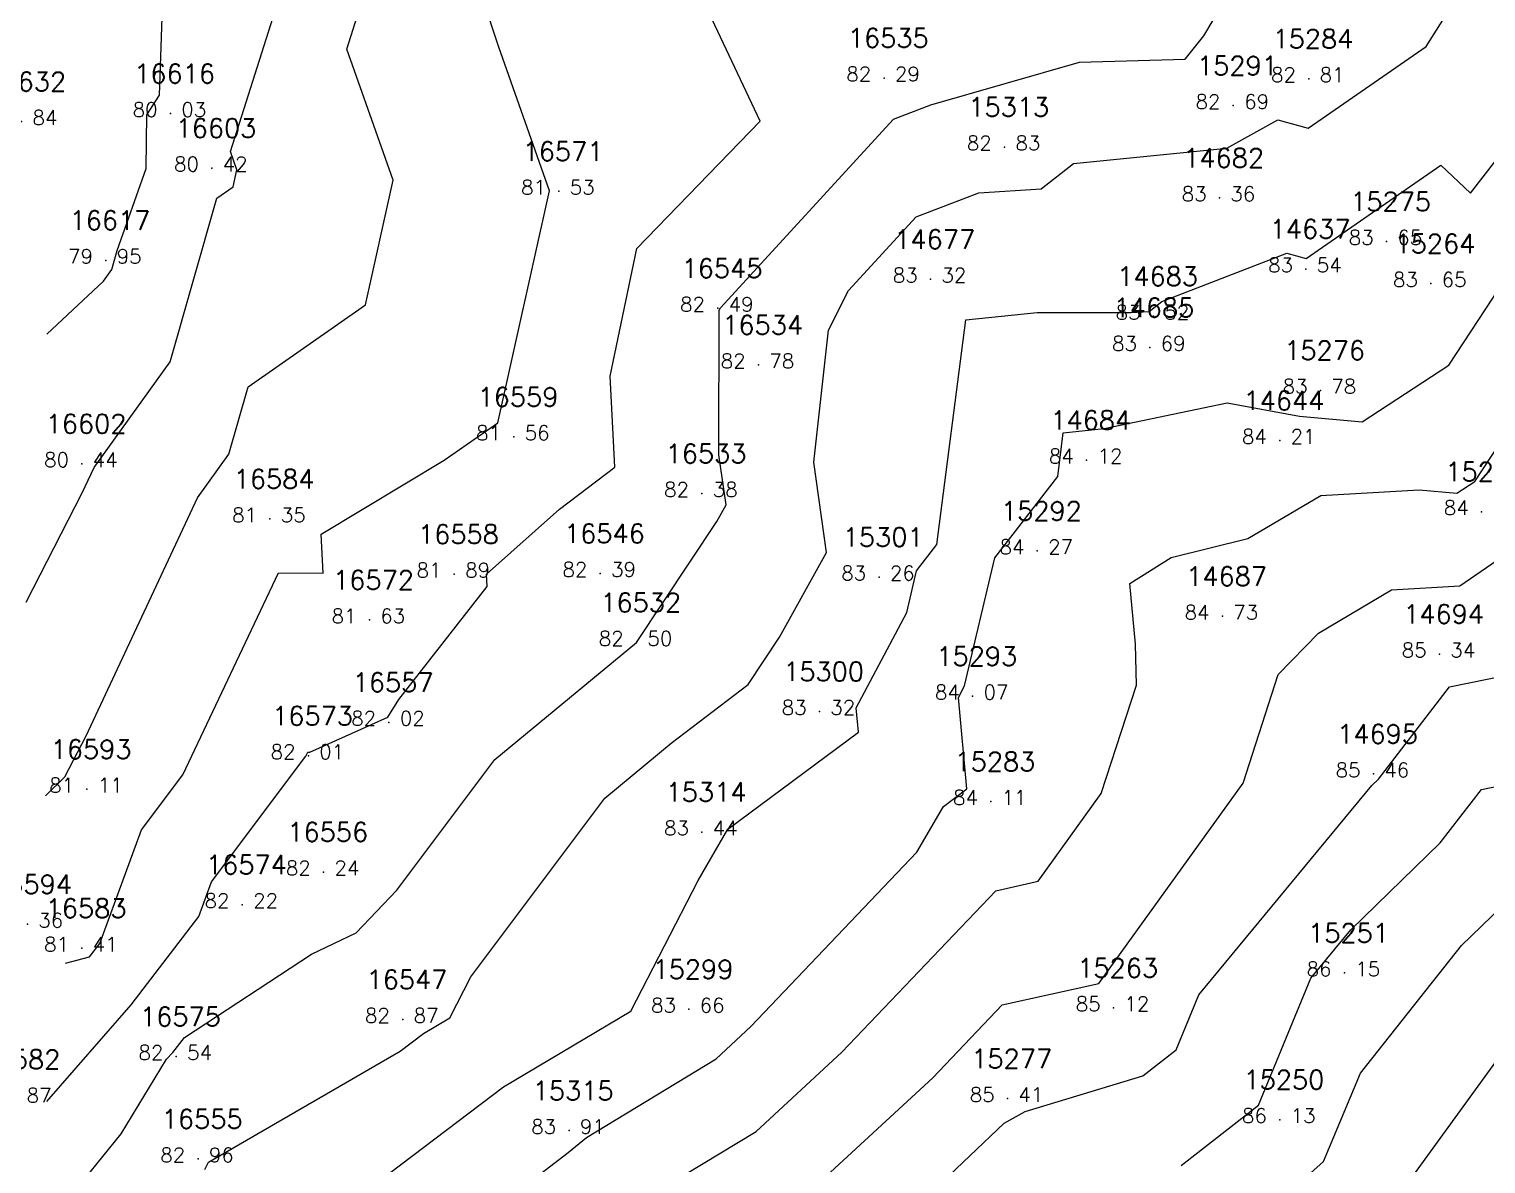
# Model space of a CAD drawing. Header units: millimetres. Extents: x 1412565 to 1412813, y 4931476 to 4931699.
# Drawn here: x 1412628.52 to 1412648.59, y 4931491.15 to 4931506.77 of the extents above; entities that cross this region are included whole.
import ezdxf
from ezdxf.enums import TextEntityAlignment as Align

# ---------------------------------------------------------------- set-up
doc = ezdxf.new("R2010")
doc.units = ezdxf.units.MM
for name, color, linetype in [('CIVIL', 50, 'Continuous'), ('CIVIL-DRAW', 80, 'Continuous'), ('CIVIL-NONAME', 130, 'Continuous'), ('CIVIL-TEXT', 240, 'Continuous'), ('CIVIL-Z', 50, 'Continuous'), ('Tcontours0', 7, 'Continuous'), ('Tcontours1', 7, 'Continuous'), ('Tcontours2', 7, 'Continuous')]:
    doc.layers.add(name, color=color, linetype=linetype)
doc.styles.add('CIVILCADMAIN', font='TXT.SHX')
doc.styles.get("Standard").update_dxf_attribs({"font": 'arial.ttf'})

# ---------------------------------------------------------------- blocks, each defined once
blk = doc.blocks.new('CIVIL-ZZ')
at = {"layer": 'CIVIL-DRAW'}
blk.add_point((0, 0), dxfattribs=at)
at = {"layer": 'CIVIL-NONAME'}
blk.add_attdef('NAME', text='', height=1.8, dxfattribs=at).set_placement((0, 2.1), align=Align.CENTER)
at = {"layer": 'CIVIL-TEXT', "flags": 8}
blk.add_attdef('TEXT', text='', height=2, dxfattribs=at).set_placement((0.2, -3.3), align=Align.CENTER)
at = {"layer": 'CIVIL-Z'}
blk.add_attdef('Z1', text='', height=1.6, dxfattribs=at).set_placement((-0.75, -0.225), align=Align.RIGHT)
blk.add_attdef('Z2', (0.75, -0.225), '', height=1.6, dxfattribs=at)

msp = doc.modelspace()

# ---------------------------------------------------------------- linework, layer by layer
at = {"layer": 'Tcontours0'}
for points, elevation in [([(1412628.766, 4931502.573), (1412629.546, 4931503.304), (1412629.661, 4931503.463), (1412629.735, 4931503.725), (1412630.136, 4931504.853), (1412630.146, 4931505.593), (1412630.32, 4931505.862), (1412630.374, 4931507.47), (1412629.503, 4931508.23), (1412629.077, 4931508.75), (1412630.857, 4931510.322), (1412630.244, 4931512.743), (1412629.696, 4931513.939), (1412629.8, 4931514.165), (1412630.736, 4931515.317), (1412631.762, 4931516.549), (1412631.787, 4931517.219), (1412632.499, 4931519.314), (1412633.271, 4931523.775), (1412633.275, 4931523.974), (1412632.721, 4931525.241)], 80), ([(1412628.831, 4931479.766), (1412629.188, 4931480.041), (1412629.587, 4931480.842), (1412630.68, 4931482.362), (1412632.28, 4931485.059), (1412633.306, 4931485.272), (1412633.596, 4931485.51), (1412633.827, 4931485.659), (1412636.052, 4931487.906), (1412636.676, 4931488.488), (1412638.406, 4931490.085), (1412638.882, 4931490.475), (1412639.087, 4931490.6), (1412640.971, 4931492.338), (1412641.927, 4931493.34), (1412643.259, 4931493.637), (1412645.244, 4931496.391), (1412645.729, 4931497.887), (1412646.283, 4931498.46), (1412647.288, 4931499.055), (1412648.228, 4931499.109), (1412649.257, 4931499.814)], 85)]:
    msp.add_lwpolyline(points, dxfattribs=dict(at, elevation=elevation))
at = {"layer": 'Tcontours1'}
for points, elevation in [([(1412628.767, 4931492.013), (1412629.929, 4931493.342), (1412630.86, 4931494.557), (1412631.036, 4931495.035), (1412632.336, 4931496.765), (1412632.362, 4931496.819), (1412632.392, 4931496.819), (1412633.466, 4931497.302), (1412633.618, 4931497.544), (1412634.833, 4931499.1), (1412634.822, 4931499.272), (1412635.831, 4931500.163), (1412636.59, 4931500.741), (1412636.529, 4931501.997), (1412636.892, 4931503.752), (1412638.591, 4931505.505), (1412637.387, 4931508.065)], 82), ([(1412628.75, 4931496.219), (1412629.017, 4931496.48), (1412629.309, 4931497.046), (1412630.844, 4931500.322), (1412631.275, 4931500.92), (1412631.539, 4931501.848), (1412633.156, 4931502.978), (1412633.538, 4931504.693), (1412632.9, 4931506.496), (1412633.278, 4931507.689)], 81), ([(1412630.944, 4931491.076), (1412630.996, 4931491.177), (1412633.633, 4931492.703), (1412633.956, 4931492.949), (1412634.318, 4931493.163), (1412634.61, 4931493.728), (1412636.455, 4931496.188), (1412637.369, 4931496.942), (1412638.427, 4931497.751), (1412638.859, 4931498.401), (1412639.509, 4931499.57), (1412639.331, 4931500.812), (1412639.536, 4931502.631), (1412639.81, 4931503.176), (1412640.741, 4931504.191), (1412641.606, 4931504.519), (1412642.465, 4931504.576), (1412642.909, 4931504.925), (1412645.022, 4931505.132), (1412645.725, 4931505.523), (1412646.14, 4931505.408), (1412646.392, 4931505.583), (1412647.767, 4931506.533), (1412648.325, 4931507.423)], 83), ([(1412634.302, 4931490.042), (1412635.948, 4931491.309), (1412636.201, 4931491.516), (1412637.985, 4931492.6), (1412638.463, 4931493.041), (1412640.753, 4931495.441), (1412641.117, 4931496.071), (1412641.441, 4931496.313), (1412641.323, 4931497.57), (1412641.409, 4931497.732), (1412641.827, 4931499.494), (1412642.691, 4931500.615), (1412642.767, 4931501.214), (1412643.333, 4931501.273), (1412645.027, 4931501.627), (1412646.023, 4931501.447), (1412646.885, 4931501.368), (1412648.08, 4931502.149), (1412648.897, 4931503.389)], 84), ([(1412644.391, 4931491.132), (1412645.455, 4931491.958), (1412646.177, 4931493.71), (1412646.727, 4931494.376), (1412647.958, 4931495.572), (1412648.527, 4931496.307), (1412650.014, 4931496.612)], 86), ([(1412647.241, 4931490.514), (1412649.613, 4931493.778)], 87)]:
    msp.add_lwpolyline(points, dxfattribs=dict(at, elevation=elevation))
at = {"layer": 'Tcontours2'}
for points, elevation in [([(1412629.026, 4931493.916), (1412629.354, 4931494.001), (1412629.496, 4931494.187), (1412630.072, 4931495.751), (1412630.642, 4931496.509), (1412631.96, 4931499.289), (1412632.574, 4931499.285), (1412632.546, 4931499.819), (1412634.24, 4931500.837), (1412634.981, 4931501.355), (1412635.691, 4931504.549), (1412634.992, 4931506.526), (1412634.552, 4931507.861)], 81.5), ([(1412628.481, 4931498.886), (1412629.256, 4931500.389), (1412629.421, 4931500.74), (1412630.468, 4931502.191), (1412631.109, 4931504.445), (1412631.332, 4931504.6), (1412631.385, 4931504.837), (1412631.297, 4931505.086), (1412632.069, 4931507.521)], 80.5), ([(1412628.764, 4931490.375), (1412629.034, 4931490.629), (1412629.791, 4931491.566), (1412630.418, 4931492.595), (1412630.504, 4931492.683), (1412630.664, 4931492.891), (1412632.412, 4931494.039), (1412633.03, 4931494.332), (1412633.587, 4931494.92), (1412634.937, 4931496.72), (1412636.89, 4931498.33), (1412637.997, 4931499.997), (1412638.123, 4931500.223), (1412638.024, 4931500.911), (1412638.029, 4931502.903), (1412638.045, 4931502.935), (1412640.43, 4931505.535), (1412640.946, 4931505.731), (1412642.992, 4931506.32), (1412644.447, 4931506.36), (1412644.705, 4931506.681), (1412645.179, 4931507.48)], 82.5), ([(1412633.489, 4931491.022), (1412635.057, 4931492.213), (1412636.812, 4931493.252), (1412637.741, 4931495.055), (1412638.146, 4931495.758), (1412639.948, 4931497.097), (1412639.916, 4931497.43), (1412640.612, 4931498.744), (1412640.748, 4931499.316), (1412641.028, 4931499.679), (1412641.424, 4931502.77), (1412642.409, 4931502.873), (1412643.703, 4931502.871), (1412643.951, 4931502.888), (1412644.124, 4931503.024), (1412645.846, 4931503.688), (1412646.112, 4931503.614), (1412647.029, 4931504.25), (1412647.97, 4931504.9), (1412648.377, 4931504.513), (1412649.774, 4931506.315)], 83.5), ([(1412637.541, 4931490.996), (1412638.536, 4931491.6), (1412639.717, 4931492.69), (1412641.839, 4931494.913), (1412642.423, 4931495.043), (1412643.292, 4931496.25), (1412643.777, 4931497.744), (1412643.761, 4931498.307), (1412643.685, 4931499.14), (1412644.255, 4931499.501), (1412645.309, 4931499.76), (1412646.315, 4931500.355), (1412647.67, 4931500.433), (1412648.19, 4931500.385), (1412648.437, 4931500.547), (1412650.421, 4931503.559)], 84.5), ([(1412628.915, 4931478.148), (1412629.731, 4931478.658), (1412630.487, 4931480.175), (1412632.555, 4931483.052), (1412632.979, 4931483.766), (1412633.25, 4931483.822), (1412634.748, 4931485.052), (1412635.94, 4931485.821), (1412636.279, 4931486.164), (1412636.587, 4931486.451), (1412637.793, 4931487.309), (1412638.295, 4931487.99), (1412639.719, 4931489.287), (1412640.064, 4931489.914), (1412641.956, 4931491.712), (1412642.241, 4931491.872), (1412643.862, 4931492.364), (1412644.322, 4931492.721), (1412644.633, 4931493.477), (1412647.017, 4931496.361), (1412647.108, 4931496.45), (1412648.09, 4931497.718), (1412649.961, 4931498.101)], 85.5), ([(1412635.765, 4931476.477), (1412632.915, 4931476.505), (1412631.411, 4931476.555), (1412630.964, 4931476.663), (1412632.478, 4931477.758), (1412632.466, 4931478.376), (1412632.783, 4931479.309), (1412634.847, 4931480.225), (1412634.925, 4931480.282), (1412635.056, 4931480.425), (1412637.002, 4931483.46), (1412637.41, 4931483.923), (1412639.561, 4931484.434), (1412639.967, 4931484.68), (1412640.345, 4931484.874), (1412641.193, 4931486.368), (1412643.33, 4931488.072), (1412643.298, 4931488.406), (1412644.92, 4931489.9), (1412646.351, 4931491.184), (1412646.86, 4931492.4), (1412648.254, 4931494.156), (1412648.807, 4931494.694)], 86.5)]:
    msp.add_lwpolyline(points, dxfattribs=dict(at, elevation=elevation))

# ---------------------------------------------------------------- block references
at = {"layer": 'CIVIL'}
ref = msp.add_blockref('CIVIL-ZZ', (1412640.3, 4931506.1, 82.29), dxfattribs=dict(at, xscale=0.2, yscale=0.2))
ref.add_attrib('Z2', '29', (1412640.45, 4931506.055), dxfattribs={"layer": 'CIVIL-Z', "height": 0.2, "style": 'CIVILCADMAIN'})
ref.add_attrib('Z1', '82', (1412639.78, 4931506.055), dxfattribs={"layer": 'CIVIL-Z', "height": 0.2, "style": 'CIVILCADMAIN'})
ref.add_attrib('NAME', '16535', (1412639.8, 4931506.52), dxfattribs={"layer": 'CIVIL-NONAME', "height": 0.26, "style": 'CIVILCADMAIN'})
ref = msp.add_blockref('CIVIL-ZZ', (1412646.15, 4931506.09, 82.81), dxfattribs=dict(at, xscale=0.2, yscale=0.2))
ref.add_attrib('Z2', '81', (1412646.3, 4931506.045), dxfattribs={"layer": 'CIVIL-Z', "height": 0.2, "style": 'CIVILCADMAIN'})
ref.add_attrib('Z1', '82', (1412645.63, 4931506.045), dxfattribs={"layer": 'CIVIL-Z', "height": 0.2, "style": 'CIVILCADMAIN'})
ref.add_attrib('NAME', '15284', (1412645.65, 4931506.51), dxfattribs={"layer": 'CIVIL-NONAME', "height": 0.26, "style": 'CIVILCADMAIN'})
ref = msp.add_blockref('CIVIL-ZZ', (1412630.47, 4931505.61, 80.03), dxfattribs=dict(at, xscale=0.2, yscale=0.2))
ref.add_attrib('Z2', '03', (1412630.62, 4931505.565), dxfattribs={"layer": 'CIVIL-Z', "height": 0.2, "style": 'CIVILCADMAIN'})
ref.add_attrib('Z1', '80', (1412629.95, 4931505.565), dxfattribs={"layer": 'CIVIL-Z', "height": 0.2, "style": 'CIVILCADMAIN'})
ref.add_attrib('NAME', '16616', (1412629.97, 4931506.03), dxfattribs={"layer": 'CIVIL-NONAME', "height": 0.26, "style": 'CIVILCADMAIN'})
ref = msp.add_blockref('CIVIL-ZZ', (1412645.11, 4931505.72, 82.69), dxfattribs=dict(at, xscale=0.2, yscale=0.2))
ref.add_attrib('Z2', '69', (1412645.26, 4931505.675), dxfattribs={"layer": 'CIVIL-Z', "height": 0.2, "style": 'CIVILCADMAIN'})
ref.add_attrib('Z1', '82', (1412644.59, 4931505.675), dxfattribs={"layer": 'CIVIL-Z', "height": 0.2, "style": 'CIVILCADMAIN'})
ref.add_attrib('NAME', '15291', (1412644.61, 4931506.14), dxfattribs={"layer": 'CIVIL-NONAME', "height": 0.26, "style": 'CIVILCADMAIN'})
ref = msp.add_blockref('CIVIL-ZZ', (1412628.42, 4931505.5, 79.84), dxfattribs=dict(at, xscale=0.2, yscale=0.2))
ref.add_attrib('Z2', '84', (1412628.57, 4931505.455), dxfattribs={"layer": 'CIVIL-Z', "height": 0.2, "style": 'CIVILCADMAIN'})
ref.add_attrib('Z1', '79', (1412627.9, 4931505.455), dxfattribs={"layer": 'CIVIL-Z', "height": 0.2, "style": 'CIVILCADMAIN'})
ref.add_attrib('NAME', '16632', (1412627.92, 4931505.92), dxfattribs={"layer": 'CIVIL-NONAME', "height": 0.26, "style": 'CIVILCADMAIN'})
ref = msp.add_blockref('CIVIL-ZZ', (1412641.96, 4931505.15, 82.83), dxfattribs=dict(at, xscale=0.2, yscale=0.2))
ref.add_attrib('Z2', '83', (1412642.11, 4931505.105), dxfattribs={"layer": 'CIVIL-Z', "height": 0.2, "style": 'CIVILCADMAIN'})
ref.add_attrib('Z1', '82', (1412641.44, 4931505.105), dxfattribs={"layer": 'CIVIL-Z', "height": 0.2, "style": 'CIVILCADMAIN'})
ref.add_attrib('NAME', '15313', (1412641.46, 4931505.57), dxfattribs={"layer": 'CIVIL-NONAME', "height": 0.26, "style": 'CIVILCADMAIN'})
ref = msp.add_blockref('CIVIL-ZZ', (1412631.04, 4931504.86, 80.42), dxfattribs=dict(at, xscale=0.2, yscale=0.2))
ref.add_attrib('Z2', '42', (1412631.19, 4931504.815), dxfattribs={"layer": 'CIVIL-Z', "height": 0.2, "style": 'CIVILCADMAIN'})
ref.add_attrib('Z1', '80', (1412630.52, 4931504.815), dxfattribs={"layer": 'CIVIL-Z', "height": 0.2, "style": 'CIVILCADMAIN'})
ref.add_attrib('NAME', '16603', (1412630.54, 4931505.28), dxfattribs={"layer": 'CIVIL-NONAME', "height": 0.26, "style": 'CIVILCADMAIN'})
ref = msp.add_blockref('CIVIL-ZZ', (1412635.82, 4931504.54, 81.53), dxfattribs=dict(at, xscale=0.2, yscale=0.2))
ref.add_attrib('Z2', '53', (1412635.97, 4931504.495), dxfattribs={"layer": 'CIVIL-Z', "height": 0.2, "style": 'CIVILCADMAIN'})
ref.add_attrib('Z1', '81', (1412635.3, 4931504.495), dxfattribs={"layer": 'CIVIL-Z', "height": 0.2, "style": 'CIVILCADMAIN'})
ref.add_attrib('NAME', '16571', (1412635.32, 4931504.96), dxfattribs={"layer": 'CIVIL-NONAME', "height": 0.26, "style": 'CIVILCADMAIN'})
ref = msp.add_blockref('CIVIL-ZZ', (1412644.92, 4931504.45, 83.36), dxfattribs=dict(at, xscale=0.2, yscale=0.2))
ref.add_attrib('Z2', '36', (1412645.07, 4931504.405), dxfattribs={"layer": 'CIVIL-Z', "height": 0.2, "style": 'CIVILCADMAIN'})
ref.add_attrib('Z1', '83', (1412644.4, 4931504.405), dxfattribs={"layer": 'CIVIL-Z', "height": 0.2, "style": 'CIVILCADMAIN'})
ref.add_attrib('NAME', '14682', (1412644.42, 4931504.87), dxfattribs={"layer": 'CIVIL-NONAME', "height": 0.26, "style": 'CIVILCADMAIN'})
ref = msp.add_blockref('CIVIL-ZZ', (1412647.22, 4931503.85, 83.65), dxfattribs=dict(at, xscale=0.2, yscale=0.2))
ref.add_attrib('Z2', '65', (1412647.37, 4931503.805), dxfattribs={"layer": 'CIVIL-Z', "height": 0.2, "style": 'CIVILCADMAIN'})
ref.add_attrib('Z1', '83', (1412646.7, 4931503.805), dxfattribs={"layer": 'CIVIL-Z', "height": 0.2, "style": 'CIVILCADMAIN'})
ref.add_attrib('NAME', '15275', (1412646.72, 4931504.27), dxfattribs={"layer": 'CIVIL-NONAME', "height": 0.26, "style": 'CIVILCADMAIN'})
ref = msp.add_blockref('CIVIL-ZZ', (1412629.58, 4931503.59, 79.95), dxfattribs=dict(at, xscale=0.2, yscale=0.2))
ref.add_attrib('Z2', '95', (1412629.73, 4931503.545), dxfattribs={"layer": 'CIVIL-Z', "height": 0.2, "style": 'CIVILCADMAIN'})
ref.add_attrib('Z1', '79', (1412629.06, 4931503.545), dxfattribs={"layer": 'CIVIL-Z', "height": 0.2, "style": 'CIVILCADMAIN'})
ref.add_attrib('NAME', '16617', (1412629.08, 4931504.01), dxfattribs={"layer": 'CIVIL-NONAME', "height": 0.26, "style": 'CIVILCADMAIN'})
ref = msp.add_blockref('CIVIL-ZZ', (1412646.11, 4931503.47, 83.54), dxfattribs=dict(at, xscale=0.2, yscale=0.2))
ref.add_attrib('Z2', '54', (1412646.26, 4931503.425), dxfattribs={"layer": 'CIVIL-Z', "height": 0.2, "style": 'CIVILCADMAIN'})
ref.add_attrib('Z1', '83', (1412645.59, 4931503.425), dxfattribs={"layer": 'CIVIL-Z', "height": 0.2, "style": 'CIVILCADMAIN'})
ref.add_attrib('NAME', '14637', (1412645.61, 4931503.89), dxfattribs={"layer": 'CIVIL-NONAME', "height": 0.26, "style": 'CIVILCADMAIN'})
ref = msp.add_blockref('CIVIL-ZZ', (1412640.94, 4931503.33, 83.32), dxfattribs=dict(at, xscale=0.2, yscale=0.2))
ref.add_attrib('Z2', '32', (1412641.09, 4931503.285), dxfattribs={"layer": 'CIVIL-Z', "height": 0.2, "style": 'CIVILCADMAIN'})
ref.add_attrib('Z1', '83', (1412640.42, 4931503.285), dxfattribs={"layer": 'CIVIL-Z', "height": 0.2, "style": 'CIVILCADMAIN'})
ref.add_attrib('NAME', '14677', (1412640.44, 4931503.75), dxfattribs={"layer": 'CIVIL-NONAME', "height": 0.26, "style": 'CIVILCADMAIN'})
ref = msp.add_blockref('CIVIL-ZZ', (1412647.83, 4931503.27, 83.65), dxfattribs=dict(at, xscale=0.2, yscale=0.2))
ref.add_attrib('Z2', '65', (1412647.98, 4931503.225), dxfattribs={"layer": 'CIVIL-Z', "height": 0.2, "style": 'CIVILCADMAIN'})
ref.add_attrib('Z1', '83', (1412647.31, 4931503.225), dxfattribs={"layer": 'CIVIL-Z', "height": 0.2, "style": 'CIVILCADMAIN'})
ref.add_attrib('NAME', '15264', (1412647.33, 4931503.69), dxfattribs={"layer": 'CIVIL-NONAME', "height": 0.26, "style": 'CIVILCADMAIN'})
ref = msp.add_blockref('CIVIL-ZZ', (1412638.01, 4931502.93, 82.49), dxfattribs=dict(at, xscale=0.2, yscale=0.2))
ref.add_attrib('Z2', '49', (1412638.16, 4931502.885), dxfattribs={"layer": 'CIVIL-Z', "height": 0.2, "style": 'CIVILCADMAIN'})
ref.add_attrib('Z1', '82', (1412637.49, 4931502.885), dxfattribs={"layer": 'CIVIL-Z', "height": 0.2, "style": 'CIVILCADMAIN'})
ref.add_attrib('NAME', '16545', (1412637.51, 4931503.35), dxfattribs={"layer": 'CIVIL-NONAME', "height": 0.26, "style": 'CIVILCADMAIN'})
ref = msp.add_blockref('CIVIL-ZZ', (1412644.01, 4931502.82, 83.52), dxfattribs=dict(at, xscale=0.2, yscale=0.2))
ref.add_attrib('Z2', '52', (1412644.16, 4931502.775), dxfattribs={"layer": 'CIVIL-Z', "height": 0.2, "style": 'CIVILCADMAIN'})
ref.add_attrib('Z1', '83', (1412643.49, 4931502.775), dxfattribs={"layer": 'CIVIL-Z', "height": 0.2, "style": 'CIVILCADMAIN'})
ref.add_attrib('NAME', '14683', (1412643.51, 4931503.24), dxfattribs={"layer": 'CIVIL-NONAME', "height": 0.26, "style": 'CIVILCADMAIN'})
ref = msp.add_blockref('CIVIL-ZZ', (1412643.96, 4931502.39, 83.69), dxfattribs=dict(at, xscale=0.2, yscale=0.2))
ref.add_attrib('Z2', '69', (1412644.11, 4931502.345), dxfattribs={"layer": 'CIVIL-Z', "height": 0.2, "style": 'CIVILCADMAIN'})
ref.add_attrib('Z1', '83', (1412643.44, 4931502.345), dxfattribs={"layer": 'CIVIL-Z', "height": 0.2, "style": 'CIVILCADMAIN'})
ref.add_attrib('NAME', '14685', (1412643.46, 4931502.81), dxfattribs={"layer": 'CIVIL-NONAME', "height": 0.26, "style": 'CIVILCADMAIN'})
ref = msp.add_blockref('CIVIL-ZZ', (1412638.57, 4931502.15, 82.78), dxfattribs=dict(at, xscale=0.2, yscale=0.2))
ref.add_attrib('Z2', '78', (1412638.72, 4931502.105), dxfattribs={"layer": 'CIVIL-Z', "height": 0.2, "style": 'CIVILCADMAIN'})
ref.add_attrib('Z1', '82', (1412638.05, 4931502.105), dxfattribs={"layer": 'CIVIL-Z', "height": 0.2, "style": 'CIVILCADMAIN'})
ref.add_attrib('NAME', '16534', (1412638.07, 4931502.57), dxfattribs={"layer": 'CIVIL-NONAME', "height": 0.26, "style": 'CIVILCADMAIN'})
ref = msp.add_blockref('CIVIL-ZZ', (1412646.31, 4931501.8, 83.78), dxfattribs=dict(at, xscale=0.2, yscale=0.2))
ref.add_attrib('Z2', '78', (1412646.46, 4931501.755), dxfattribs={"layer": 'CIVIL-Z', "height": 0.2, "style": 'CIVILCADMAIN'})
ref.add_attrib('Z1', '83', (1412645.79, 4931501.755), dxfattribs={"layer": 'CIVIL-Z', "height": 0.2, "style": 'CIVILCADMAIN'})
ref.add_attrib('NAME', '15276', (1412645.81, 4931502.22), dxfattribs={"layer": 'CIVIL-NONAME', "height": 0.26, "style": 'CIVILCADMAIN'})
ref = msp.add_blockref('CIVIL-ZZ', (1412635.2, 4931501.16, 81.56), dxfattribs=dict(at, xscale=0.2, yscale=0.2))
ref.add_attrib('Z2', '56', (1412635.35, 4931501.115), dxfattribs={"layer": 'CIVIL-Z', "height": 0.2, "style": 'CIVILCADMAIN'})
ref.add_attrib('Z1', '81', (1412634.68, 4931501.115), dxfattribs={"layer": 'CIVIL-Z', "height": 0.2, "style": 'CIVILCADMAIN'})
ref.add_attrib('NAME', '16559', (1412634.7, 4931501.58), dxfattribs={"layer": 'CIVIL-NONAME', "height": 0.26, "style": 'CIVILCADMAIN'})
ref = msp.add_blockref('CIVIL-ZZ', (1412645.75, 4931501.11, 84.21), dxfattribs=dict(at, xscale=0.2, yscale=0.2))
ref.add_attrib('Z2', '21', (1412645.9, 4931501.065), dxfattribs={"layer": 'CIVIL-Z', "height": 0.2, "style": 'CIVILCADMAIN'})
ref.add_attrib('Z1', '84', (1412645.23, 4931501.065), dxfattribs={"layer": 'CIVIL-Z', "height": 0.2, "style": 'CIVILCADMAIN'})
ref.add_attrib('NAME', '14644', (1412645.25, 4931501.53), dxfattribs={"layer": 'CIVIL-NONAME', "height": 0.26, "style": 'CIVILCADMAIN'})
ref = msp.add_blockref('CIVIL-ZZ', (1412629.25, 4931500.79, 80.44), dxfattribs=dict(at, xscale=0.2, yscale=0.2))
ref.add_attrib('Z2', '44', (1412629.4, 4931500.745), dxfattribs={"layer": 'CIVIL-Z', "height": 0.2, "style": 'CIVILCADMAIN'})
ref.add_attrib('Z1', '80', (1412628.73, 4931500.745), dxfattribs={"layer": 'CIVIL-Z', "height": 0.2, "style": 'CIVILCADMAIN'})
ref.add_attrib('NAME', '16602', (1412628.75, 4931501.21), dxfattribs={"layer": 'CIVIL-NONAME', "height": 0.26, "style": 'CIVILCADMAIN'})
ref = msp.add_blockref('CIVIL-ZZ', (1412643.09, 4931500.84, 84.12), dxfattribs=dict(at, xscale=0.2, yscale=0.2))
ref.add_attrib('Z2', '12', (1412643.24, 4931500.795), dxfattribs={"layer": 'CIVIL-Z', "height": 0.2, "style": 'CIVILCADMAIN'})
ref.add_attrib('Z1', '84', (1412642.57, 4931500.795), dxfattribs={"layer": 'CIVIL-Z', "height": 0.2, "style": 'CIVILCADMAIN'})
ref.add_attrib('NAME', '14684', (1412642.59, 4931501.26), dxfattribs={"layer": 'CIVIL-NONAME', "height": 0.26, "style": 'CIVILCADMAIN'})
ref = msp.add_blockref('CIVIL-ZZ', (1412637.79, 4931500.38, 82.38), dxfattribs=dict(at, xscale=0.2, yscale=0.2))
ref.add_attrib('Z2', '38', (1412637.94, 4931500.335), dxfattribs={"layer": 'CIVIL-Z', "height": 0.2, "style": 'CIVILCADMAIN'})
ref.add_attrib('Z1', '82', (1412637.27, 4931500.335), dxfattribs={"layer": 'CIVIL-Z', "height": 0.2, "style": 'CIVILCADMAIN'})
ref.add_attrib('NAME', '16533', (1412637.29, 4931500.8), dxfattribs={"layer": 'CIVIL-NONAME', "height": 0.26, "style": 'CIVILCADMAIN'})
ref = msp.add_blockref('CIVIL-ZZ', (1412631.84, 4931500.03, 81.35), dxfattribs=dict(at, xscale=0.2, yscale=0.2))
ref.add_attrib('Z2', '35', (1412631.99, 4931499.985), dxfattribs={"layer": 'CIVIL-Z', "height": 0.2, "style": 'CIVILCADMAIN'})
ref.add_attrib('Z1', '81', (1412631.32, 4931499.985), dxfattribs={"layer": 'CIVIL-Z', "height": 0.2, "style": 'CIVILCADMAIN'})
ref.add_attrib('NAME', '16584', (1412631.34, 4931500.45), dxfattribs={"layer": 'CIVIL-NONAME', "height": 0.26, "style": 'CIVILCADMAIN'})
ref = msp.add_blockref('CIVIL-ZZ', (1412648.53, 4931500.13, 84.63), dxfattribs=dict(at, xscale=0.2, yscale=0.2))
ref.add_attrib('Z2', '63', (1412648.68, 4931500.085), dxfattribs={"layer": 'CIVIL-Z', "height": 0.2, "style": 'CIVILCADMAIN'})
ref.add_attrib('Z1', '84', (1412648.01, 4931500.085), dxfattribs={"layer": 'CIVIL-Z', "height": 0.2, "style": 'CIVILCADMAIN'})
ref.add_attrib('NAME', '15255', (1412648.03, 4931500.55), dxfattribs={"layer": 'CIVIL-NONAME', "height": 0.26, "style": 'CIVILCADMAIN'})
ref = msp.add_blockref('CIVIL-ZZ', (1412642.41, 4931499.59, 84.27), dxfattribs=dict(at, xscale=0.2, yscale=0.2))
ref.add_attrib('Z2', '27', (1412642.56, 4931499.545), dxfattribs={"layer": 'CIVIL-Z', "height": 0.2, "style": 'CIVILCADMAIN'})
ref.add_attrib('Z1', '84', (1412641.89, 4931499.545), dxfattribs={"layer": 'CIVIL-Z', "height": 0.2, "style": 'CIVILCADMAIN'})
ref.add_attrib('NAME', '15292', (1412641.91, 4931500.01), dxfattribs={"layer": 'CIVIL-NONAME', "height": 0.26, "style": 'CIVILCADMAIN'})
ref = msp.add_blockref('CIVIL-ZZ', (1412634.38, 4931499.27, 81.89), dxfattribs=dict(at, xscale=0.2, yscale=0.2))
ref.add_attrib('Z2', '89', (1412634.53, 4931499.225), dxfattribs={"layer": 'CIVIL-Z', "height": 0.2, "style": 'CIVILCADMAIN'})
ref.add_attrib('Z1', '81', (1412633.86, 4931499.225), dxfattribs={"layer": 'CIVIL-Z', "height": 0.2, "style": 'CIVILCADMAIN'})
ref.add_attrib('NAME', '16558', (1412633.88, 4931499.69), dxfattribs={"layer": 'CIVIL-NONAME', "height": 0.26, "style": 'CIVILCADMAIN'})
ref = msp.add_blockref('CIVIL-ZZ', (1412636.39, 4931499.28, 82.39), dxfattribs=dict(at, xscale=0.2, yscale=0.2))
ref.add_attrib('Z2', '39', (1412636.54, 4931499.235), dxfattribs={"layer": 'CIVIL-Z', "height": 0.2, "style": 'CIVILCADMAIN'})
ref.add_attrib('Z1', '82', (1412635.87, 4931499.235), dxfattribs={"layer": 'CIVIL-Z', "height": 0.2, "style": 'CIVILCADMAIN'})
ref.add_attrib('NAME', '16546', (1412635.89, 4931499.7), dxfattribs={"layer": 'CIVIL-NONAME', "height": 0.26, "style": 'CIVILCADMAIN'})
ref = msp.add_blockref('CIVIL-ZZ', (1412640.23, 4931499.23, 83.26), dxfattribs=dict(at, xscale=0.2, yscale=0.2))
ref.add_attrib('Z2', '26', (1412640.38, 4931499.185), dxfattribs={"layer": 'CIVIL-Z', "height": 0.2, "style": 'CIVILCADMAIN'})
ref.add_attrib('Z1', '83', (1412639.71, 4931499.185), dxfattribs={"layer": 'CIVIL-Z', "height": 0.2, "style": 'CIVILCADMAIN'})
ref.add_attrib('NAME', '15301', (1412639.73, 4931499.65), dxfattribs={"layer": 'CIVIL-NONAME', "height": 0.26, "style": 'CIVILCADMAIN'})
ref = msp.add_blockref('CIVIL-ZZ', (1412633.21, 4931498.64, 81.63), dxfattribs=dict(at, xscale=0.2, yscale=0.2))
ref.add_attrib('Z2', '63', (1412633.36, 4931498.595), dxfattribs={"layer": 'CIVIL-Z', "height": 0.2, "style": 'CIVILCADMAIN'})
ref.add_attrib('Z1', '81', (1412632.69, 4931498.595), dxfattribs={"layer": 'CIVIL-Z', "height": 0.2, "style": 'CIVILCADMAIN'})
ref.add_attrib('NAME', '16572', (1412632.71, 4931499.06), dxfattribs={"layer": 'CIVIL-NONAME', "height": 0.26, "style": 'CIVILCADMAIN'})
ref = msp.add_blockref('CIVIL-ZZ', (1412644.96, 4931498.69, 84.73), dxfattribs=dict(at, xscale=0.2, yscale=0.2))
ref.add_attrib('Z2', '73', (1412645.11, 4931498.645), dxfattribs={"layer": 'CIVIL-Z', "height": 0.2, "style": 'CIVILCADMAIN'})
ref.add_attrib('Z1', '84', (1412644.44, 4931498.645), dxfattribs={"layer": 'CIVIL-Z', "height": 0.2, "style": 'CIVILCADMAIN'})
ref.add_attrib('NAME', '14687', (1412644.46, 4931499.11), dxfattribs={"layer": 'CIVIL-NONAME', "height": 0.26, "style": 'CIVILCADMAIN'})
ref = msp.add_blockref('CIVIL-ZZ', (1412636.89, 4931498.33, 82.5), dxfattribs=dict(at, xscale=0.2, yscale=0.2))
ref.add_attrib('Z2', '50', (1412637.04, 4931498.285), dxfattribs={"layer": 'CIVIL-Z', "height": 0.2, "style": 'CIVILCADMAIN'})
ref.add_attrib('Z1', '82', (1412636.37, 4931498.285), dxfattribs={"layer": 'CIVIL-Z', "height": 0.2, "style": 'CIVILCADMAIN'})
ref.add_attrib('NAME', '16532', (1412636.39, 4931498.75), dxfattribs={"layer": 'CIVIL-NONAME', "height": 0.26, "style": 'CIVILCADMAIN'})
ref = msp.add_blockref('CIVIL-ZZ', (1412647.95, 4931498.17, 85.34), dxfattribs=dict(at, xscale=0.2, yscale=0.2))
ref.add_attrib('Z2', '34', (1412648.1, 4931498.125), dxfattribs={"layer": 'CIVIL-Z', "height": 0.2, "style": 'CIVILCADMAIN'})
ref.add_attrib('Z1', '85', (1412647.43, 4931498.125), dxfattribs={"layer": 'CIVIL-Z', "height": 0.2, "style": 'CIVILCADMAIN'})
ref.add_attrib('NAME', '14694', (1412647.45, 4931498.59), dxfattribs={"layer": 'CIVIL-NONAME', "height": 0.26, "style": 'CIVILCADMAIN'})
ref = msp.add_blockref('CIVIL-ZZ', (1412641.52, 4931497.59, 84.07), dxfattribs=dict(at, xscale=0.2, yscale=0.2))
ref.add_attrib('Z2', '07', (1412641.67, 4931497.545), dxfattribs={"layer": 'CIVIL-Z', "height": 0.2, "style": 'CIVILCADMAIN'})
ref.add_attrib('Z1', '84', (1412641, 4931497.545), dxfattribs={"layer": 'CIVIL-Z', "height": 0.2, "style": 'CIVILCADMAIN'})
ref.add_attrib('NAME', '15293', (1412641.02, 4931498.01), dxfattribs={"layer": 'CIVIL-NONAME', "height": 0.26, "style": 'CIVILCADMAIN'})
ref = msp.add_blockref('CIVIL-ZZ', (1412639.41, 4931497.38, 83.32), dxfattribs=dict(at, xscale=0.2, yscale=0.2))
ref.add_attrib('Z2', '32', (1412639.56, 4931497.335), dxfattribs={"layer": 'CIVIL-Z', "height": 0.2, "style": 'CIVILCADMAIN'})
ref.add_attrib('Z1', '83', (1412638.89, 4931497.335), dxfattribs={"layer": 'CIVIL-Z', "height": 0.2, "style": 'CIVILCADMAIN'})
ref.add_attrib('NAME', '15300', (1412638.91, 4931497.8), dxfattribs={"layer": 'CIVIL-NONAME', "height": 0.26, "style": 'CIVILCADMAIN'})
ref = msp.add_blockref('CIVIL-ZZ', (1412633.48, 4931497.23, 82.02), dxfattribs=dict(at, xscale=0.2, yscale=0.2))
ref.add_attrib('Z2', '02', (1412633.63, 4931497.185), dxfattribs={"layer": 'CIVIL-Z', "height": 0.2, "style": 'CIVILCADMAIN'})
ref.add_attrib('Z1', '82', (1412632.96, 4931497.185), dxfattribs={"layer": 'CIVIL-Z', "height": 0.2, "style": 'CIVILCADMAIN'})
ref.add_attrib('NAME', '16557', (1412632.98, 4931497.65), dxfattribs={"layer": 'CIVIL-NONAME', "height": 0.26, "style": 'CIVILCADMAIN'})
ref = msp.add_blockref('CIVIL-ZZ', (1412632.37, 4931496.77, 82.01), dxfattribs=dict(at, xscale=0.2, yscale=0.2))
ref.add_attrib('Z2', '01', (1412632.52, 4931496.725), dxfattribs={"layer": 'CIVIL-Z', "height": 0.2, "style": 'CIVILCADMAIN'})
ref.add_attrib('Z1', '82', (1412631.85, 4931496.725), dxfattribs={"layer": 'CIVIL-Z', "height": 0.2, "style": 'CIVILCADMAIN'})
ref.add_attrib('NAME', '16573', (1412631.87, 4931497.19), dxfattribs={"layer": 'CIVIL-NONAME', "height": 0.26, "style": 'CIVILCADMAIN'})
ref = msp.add_blockref('CIVIL-ZZ', (1412647.04, 4931496.52, 85.46), dxfattribs=dict(at, xscale=0.2, yscale=0.2))
ref.add_attrib('Z2', '46', (1412647.19, 4931496.475), dxfattribs={"layer": 'CIVIL-Z', "height": 0.2, "style": 'CIVILCADMAIN'})
ref.add_attrib('Z1', '85', (1412646.52, 4931496.475), dxfattribs={"layer": 'CIVIL-Z', "height": 0.2, "style": 'CIVILCADMAIN'})
ref.add_attrib('NAME', '14695', (1412646.54, 4931496.94), dxfattribs={"layer": 'CIVIL-NONAME', "height": 0.26, "style": 'CIVILCADMAIN'})
ref = msp.add_blockref('CIVIL-ZZ', (1412629.32, 4931496.31, 81.11), dxfattribs=dict(at, xscale=0.2, yscale=0.2))
ref.add_attrib('Z2', '11', (1412629.47, 4931496.265), dxfattribs={"layer": 'CIVIL-Z', "height": 0.2, "style": 'CIVILCADMAIN'})
ref.add_attrib('Z1', '81', (1412628.8, 4931496.265), dxfattribs={"layer": 'CIVIL-Z', "height": 0.2, "style": 'CIVILCADMAIN'})
ref.add_attrib('NAME', '16593', (1412628.82, 4931496.73), dxfattribs={"layer": 'CIVIL-NONAME', "height": 0.26, "style": 'CIVILCADMAIN'})
ref = msp.add_blockref('CIVIL-ZZ', (1412641.77, 4931496.14, 84.11), dxfattribs=dict(at, xscale=0.2, yscale=0.2))
ref.add_attrib('Z2', '11', (1412641.92, 4931496.095), dxfattribs={"layer": 'CIVIL-Z', "height": 0.2, "style": 'CIVILCADMAIN'})
ref.add_attrib('Z1', '84', (1412641.25, 4931496.095), dxfattribs={"layer": 'CIVIL-Z', "height": 0.2, "style": 'CIVILCADMAIN'})
ref.add_attrib('NAME', '15283', (1412641.27, 4931496.56), dxfattribs={"layer": 'CIVIL-NONAME', "height": 0.26, "style": 'CIVILCADMAIN'})
ref = msp.add_blockref('CIVIL-ZZ', (1412637.79, 4931495.72, 83.44), dxfattribs=dict(at, xscale=0.2, yscale=0.2))
ref.add_attrib('Z2', '44', (1412637.94, 4931495.675), dxfattribs={"layer": 'CIVIL-Z', "height": 0.2, "style": 'CIVILCADMAIN'})
ref.add_attrib('Z1', '83', (1412637.27, 4931495.675), dxfattribs={"layer": 'CIVIL-Z', "height": 0.2, "style": 'CIVILCADMAIN'})
ref.add_attrib('NAME', '15314', (1412637.29, 4931496.14), dxfattribs={"layer": 'CIVIL-NONAME', "height": 0.26, "style": 'CIVILCADMAIN'})
ref = msp.add_blockref('CIVIL-ZZ', (1412632.58, 4931495.17, 82.24), dxfattribs=dict(at, xscale=0.2, yscale=0.2))
ref.add_attrib('Z2', '24', (1412632.73, 4931495.125), dxfattribs={"layer": 'CIVIL-Z', "height": 0.2, "style": 'CIVILCADMAIN'})
ref.add_attrib('Z1', '82', (1412632.06, 4931495.125), dxfattribs={"layer": 'CIVIL-Z', "height": 0.2, "style": 'CIVILCADMAIN'})
ref.add_attrib('NAME', '16556', (1412632.08, 4931495.59), dxfattribs={"layer": 'CIVIL-NONAME', "height": 0.26, "style": 'CIVILCADMAIN'})
ref = msp.add_blockref('CIVIL-ZZ', (1412631.46, 4931494.72, 82.22), dxfattribs=dict(at, xscale=0.2, yscale=0.2))
ref.add_attrib('Z2', '22', (1412631.61, 4931494.675), dxfattribs={"layer": 'CIVIL-Z', "height": 0.2, "style": 'CIVILCADMAIN'})
ref.add_attrib('Z1', '82', (1412630.94, 4931494.675), dxfattribs={"layer": 'CIVIL-Z', "height": 0.2, "style": 'CIVILCADMAIN'})
ref.add_attrib('NAME', '16574', (1412630.96, 4931495.14), dxfattribs={"layer": 'CIVIL-NONAME', "height": 0.26, "style": 'CIVILCADMAIN'})
ref = msp.add_blockref('CIVIL-ZZ', (1412628.5, 4931494.45, 81.36), dxfattribs=dict(at, xscale=0.2, yscale=0.2))
ref.add_attrib('Z2', '36', (1412628.65, 4931494.405), dxfattribs={"layer": 'CIVIL-Z', "height": 0.2, "style": 'CIVILCADMAIN'})
ref.add_attrib('Z1', '81', (1412627.98, 4931494.405), dxfattribs={"layer": 'CIVIL-Z', "height": 0.2, "style": 'CIVILCADMAIN'})
ref.add_attrib('NAME', '16594', (1412628, 4931494.87), dxfattribs={"layer": 'CIVIL-NONAME', "height": 0.26, "style": 'CIVILCADMAIN'})
ref = msp.add_blockref('CIVIL-ZZ', (1412629.25, 4931494.12, 81.41), dxfattribs=dict(at, xscale=0.2, yscale=0.2))
ref.add_attrib('Z2', '41', (1412629.4, 4931494.075), dxfattribs={"layer": 'CIVIL-Z', "height": 0.2, "style": 'CIVILCADMAIN'})
ref.add_attrib('Z1', '81', (1412628.73, 4931494.075), dxfattribs={"layer": 'CIVIL-Z', "height": 0.2, "style": 'CIVILCADMAIN'})
ref.add_attrib('NAME', '16583', (1412628.75, 4931494.54), dxfattribs={"layer": 'CIVIL-NONAME', "height": 0.26, "style": 'CIVILCADMAIN'})
ref = msp.add_blockref('CIVIL-ZZ', (1412646.64, 4931493.78, 86.15), dxfattribs=dict(at, xscale=0.2, yscale=0.2))
ref.add_attrib('Z2', '15', (1412646.79, 4931493.735), dxfattribs={"layer": 'CIVIL-Z', "height": 0.2, "style": 'CIVILCADMAIN'})
ref.add_attrib('Z1', '86', (1412646.12, 4931493.735), dxfattribs={"layer": 'CIVIL-Z', "height": 0.2, "style": 'CIVILCADMAIN'})
ref.add_attrib('NAME', '15251', (1412646.14, 4931494.2), dxfattribs={"layer": 'CIVIL-NONAME', "height": 0.26, "style": 'CIVILCADMAIN'})
ref = msp.add_blockref('CIVIL-ZZ', (1412637.61, 4931493.28, 83.66), dxfattribs=dict(at, xscale=0.2, yscale=0.2))
ref.add_attrib('Z2', '66', (1412637.76, 4931493.235), dxfattribs={"layer": 'CIVIL-Z', "height": 0.2, "style": 'CIVILCADMAIN'})
ref.add_attrib('Z1', '83', (1412637.09, 4931493.235), dxfattribs={"layer": 'CIVIL-Z', "height": 0.2, "style": 'CIVILCADMAIN'})
ref.add_attrib('NAME', '15299', (1412637.11, 4931493.7), dxfattribs={"layer": 'CIVIL-NONAME', "height": 0.26, "style": 'CIVILCADMAIN'})
ref = msp.add_blockref('CIVIL-ZZ', (1412643.46, 4931493.3, 85.12), dxfattribs=dict(at, xscale=0.2, yscale=0.2))
ref.add_attrib('Z2', '12', (1412643.61, 4931493.255), dxfattribs={"layer": 'CIVIL-Z', "height": 0.2, "style": 'CIVILCADMAIN'})
ref.add_attrib('Z1', '85', (1412642.94, 4931493.255), dxfattribs={"layer": 'CIVIL-Z', "height": 0.2, "style": 'CIVILCADMAIN'})
ref.add_attrib('NAME', '15263', (1412642.96, 4931493.72), dxfattribs={"layer": 'CIVIL-NONAME', "height": 0.26, "style": 'CIVILCADMAIN'})
ref = msp.add_blockref('CIVIL-ZZ', (1412633.67, 4931493.14, 82.87), dxfattribs=dict(at, xscale=0.2, yscale=0.2))
ref.add_attrib('Z2', '87', (1412633.82, 4931493.095), dxfattribs={"layer": 'CIVIL-Z', "height": 0.2, "style": 'CIVILCADMAIN'})
ref.add_attrib('Z1', '82', (1412633.15, 4931493.095), dxfattribs={"layer": 'CIVIL-Z', "height": 0.2, "style": 'CIVILCADMAIN'})
ref.add_attrib('NAME', '16547', (1412633.17, 4931493.56), dxfattribs={"layer": 'CIVIL-NONAME', "height": 0.26, "style": 'CIVILCADMAIN'})
ref = msp.add_blockref('CIVIL-ZZ', (1412630.55, 4931492.63, 82.54), dxfattribs=dict(at, xscale=0.2, yscale=0.2))
ref.add_attrib('Z2', '54', (1412630.7, 4931492.585), dxfattribs={"layer": 'CIVIL-Z', "height": 0.2, "style": 'CIVILCADMAIN'})
ref.add_attrib('Z1', '82', (1412630.03, 4931492.585), dxfattribs={"layer": 'CIVIL-Z', "height": 0.2, "style": 'CIVILCADMAIN'})
ref.add_attrib('NAME', '16575', (1412630.05, 4931493.05), dxfattribs={"layer": 'CIVIL-NONAME', "height": 0.26, "style": 'CIVILCADMAIN'})
ref = msp.add_blockref('CIVIL-ZZ', (1412628.34, 4931492.04, 81.87), dxfattribs=dict(at, xscale=0.2, yscale=0.2))
ref.add_attrib('Z2', '87', (1412628.49, 4931491.995), dxfattribs={"layer": 'CIVIL-Z', "height": 0.2, "style": 'CIVILCADMAIN'})
ref.add_attrib('Z1', '81', (1412627.82, 4931491.995), dxfattribs={"layer": 'CIVIL-Z', "height": 0.2, "style": 'CIVILCADMAIN'})
ref.add_attrib('NAME', '16582', (1412627.84, 4931492.46), dxfattribs={"layer": 'CIVIL-NONAME', "height": 0.26, "style": 'CIVILCADMAIN'})
ref = msp.add_blockref('CIVIL-ZZ', (1412642, 4931492.05, 85.41), dxfattribs=dict(at, xscale=0.2, yscale=0.2))
ref.add_attrib('Z2', '41', (1412642.15, 4931492.005), dxfattribs={"layer": 'CIVIL-Z', "height": 0.2, "style": 'CIVILCADMAIN'})
ref.add_attrib('Z1', '85', (1412641.48, 4931492.005), dxfattribs={"layer": 'CIVIL-Z', "height": 0.2, "style": 'CIVILCADMAIN'})
ref.add_attrib('NAME', '15277', (1412641.5, 4931492.47), dxfattribs={"layer": 'CIVIL-NONAME', "height": 0.26, "style": 'CIVILCADMAIN'})
ref = msp.add_blockref('CIVIL-ZZ', (1412645.75, 4931491.76, 86.13), dxfattribs=dict(at, xscale=0.2, yscale=0.2))
ref.add_attrib('Z2', '13', (1412645.9, 4931491.715), dxfattribs={"layer": 'CIVIL-Z', "height": 0.2, "style": 'CIVILCADMAIN'})
ref.add_attrib('Z1', '86', (1412645.23, 4931491.715), dxfattribs={"layer": 'CIVIL-Z', "height": 0.2, "style": 'CIVILCADMAIN'})
ref.add_attrib('NAME', '15250', (1412645.25, 4931492.18), dxfattribs={"layer": 'CIVIL-NONAME', "height": 0.26, "style": 'CIVILCADMAIN'})
ref = msp.add_blockref('CIVIL-ZZ', (1412635.96, 4931491.61, 83.91), dxfattribs=dict(at, xscale=0.2, yscale=0.2))
ref.add_attrib('Z2', '91', (1412636.11, 4931491.565), dxfattribs={"layer": 'CIVIL-Z', "height": 0.2, "style": 'CIVILCADMAIN'})
ref.add_attrib('Z1', '83', (1412635.44, 4931491.565), dxfattribs={"layer": 'CIVIL-Z', "height": 0.2, "style": 'CIVILCADMAIN'})
ref.add_attrib('NAME', '15315', (1412635.46, 4931492.03), dxfattribs={"layer": 'CIVIL-NONAME', "height": 0.26, "style": 'CIVILCADMAIN'})
ref = msp.add_blockref('CIVIL-ZZ', (1412630.85, 4931491.22, 82.96), dxfattribs=dict(at, xscale=0.2, yscale=0.2))
ref.add_attrib('Z2', '96', (1412631, 4931491.175), dxfattribs={"layer": 'CIVIL-Z', "height": 0.2, "style": 'CIVILCADMAIN'})
ref.add_attrib('Z1', '82', (1412630.33, 4931491.175), dxfattribs={"layer": 'CIVIL-Z', "height": 0.2, "style": 'CIVILCADMAIN'})
ref.add_attrib('NAME', '16555', (1412630.35, 4931491.64), dxfattribs={"layer": 'CIVIL-NONAME', "height": 0.26, "style": 'CIVILCADMAIN'})

doc.saveas('drawing.dxf')
